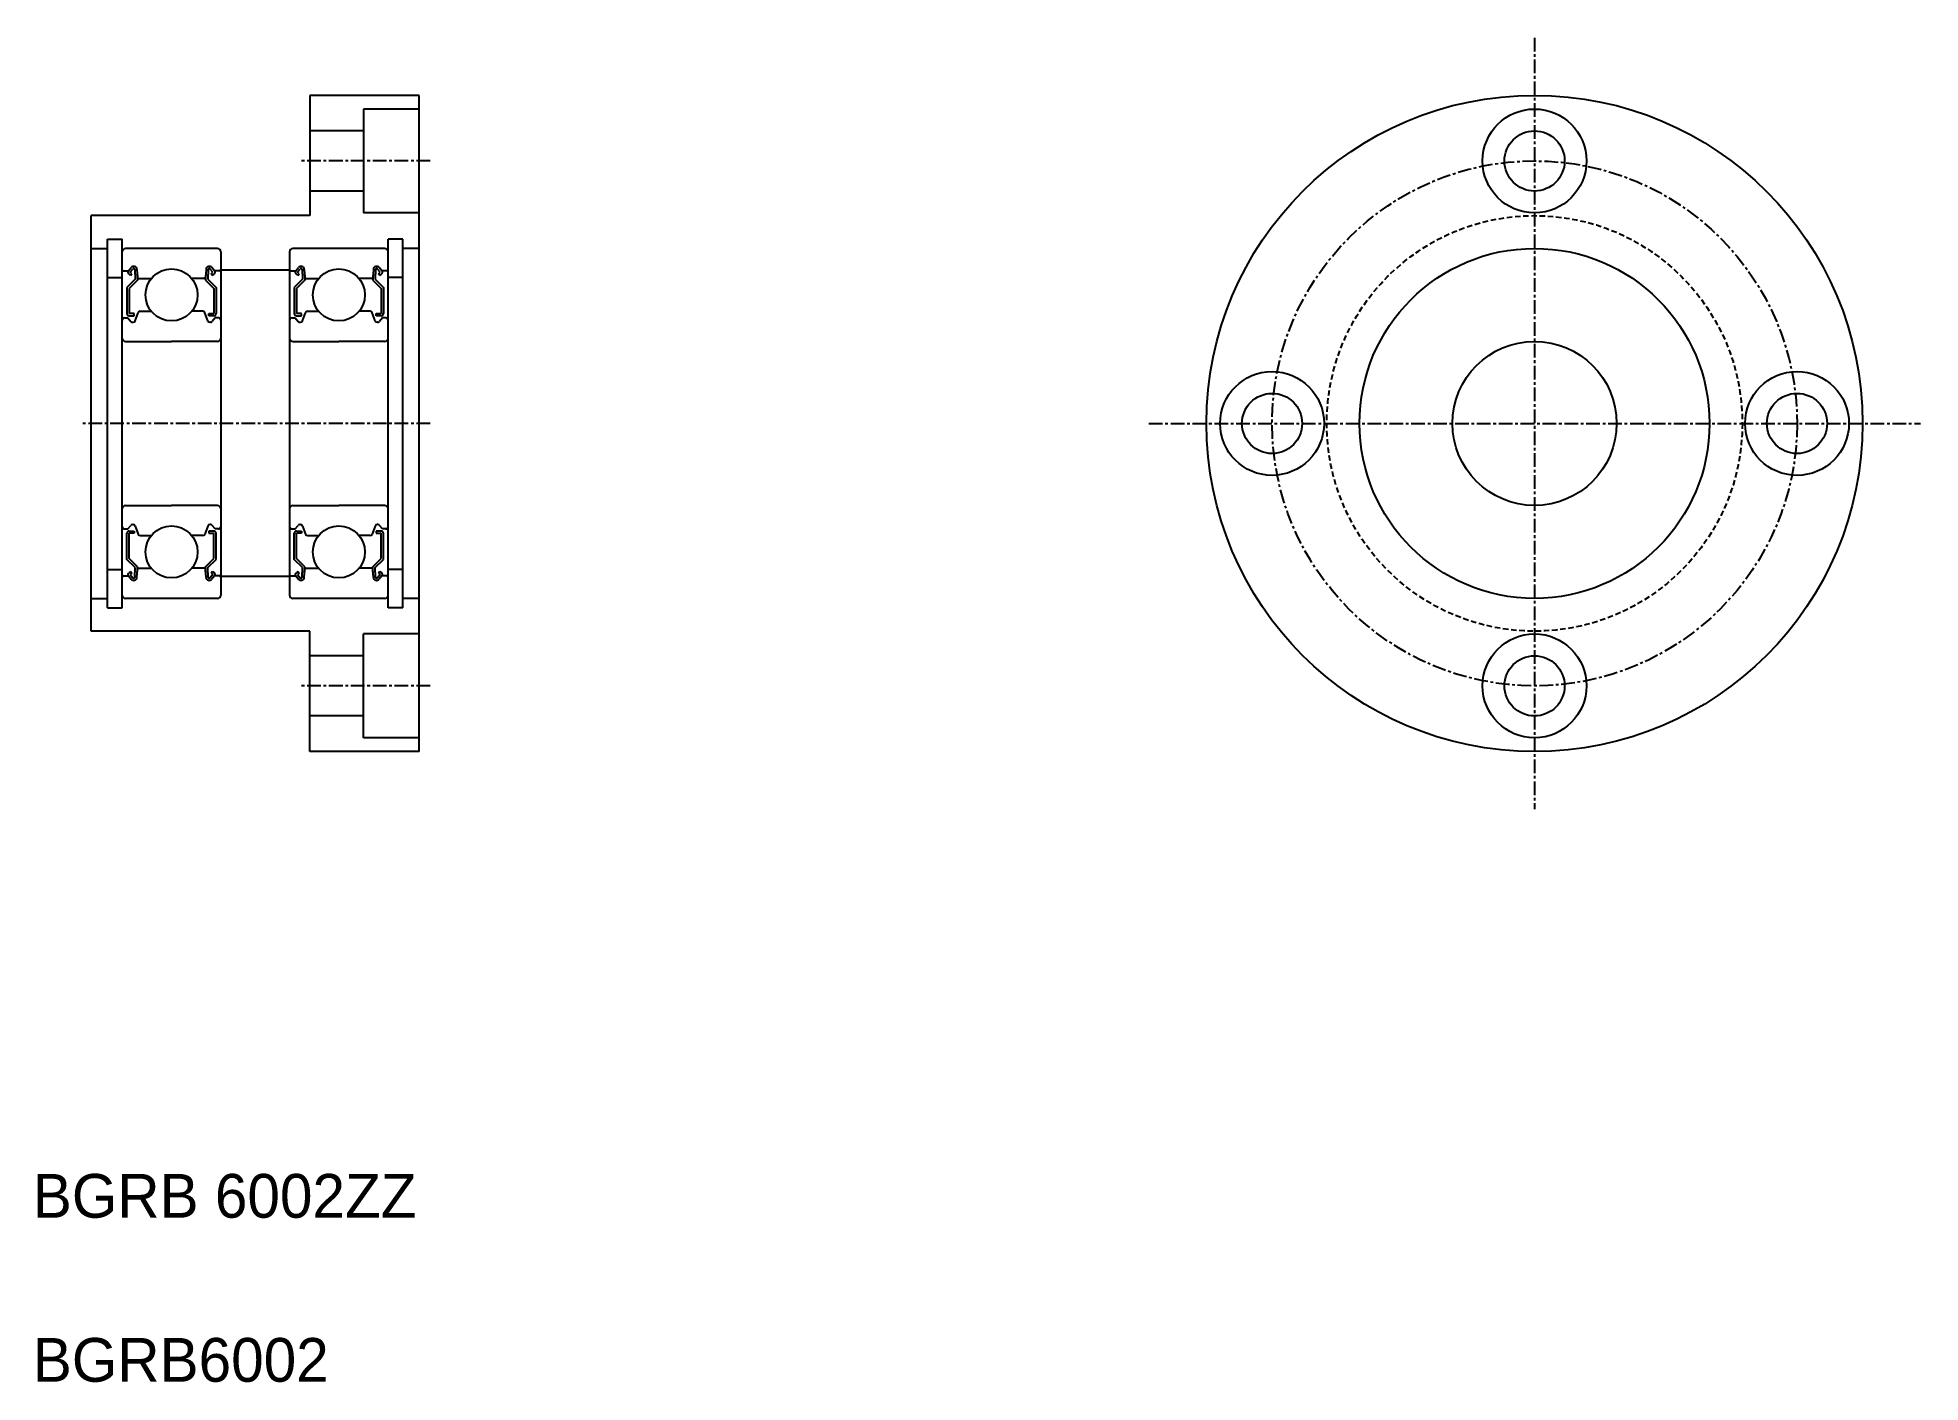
# Model space of a CAD drawing. Extents: x 147 to 319, y 75 to 198.
import ezdxf

# ---------------------------------------------------------------- set-up
doc = ezdxf.new("R2010")
doc.units = 0
doc.linetypes.add('CENTER', pattern=[2, 1.25, -0.25, 0.25, -0.25])
doc.linetypes.add('DASHED', pattern=[0.75, 0.5, -0.25])
doc.layers.get('0').update_dxf_attribs({"linetype": 'CONTINUOUS'})
doc.layers.add('CENTER', color=1, linetype='CENTER')

msp = doc.modelspace()

# ---------------------------------------------------------------- linework, layer by layer
for p, q in [((171.98, 192.36), (171.98, 181.36)), ((181.98, 192.36), (171.98, 192.36)), ((176.88, 191.11), (176.88, 181.61)), ((181.98, 191.11), (176.88, 191.11)), ((176.98, 192.36), (176.98, 192.36)), ((179.48, 192.36), (179.48, 192.36)), ((181.98, 132.36), (181.98, 192.36)), ((176.88, 189.11), (171.98, 189.11)), ((176.88, 183.61), (171.98, 183.61)), ((151.98, 143.36), (151.98, 181.36)), ((171.98, 181.36), (151.98, 181.36)), ((181.98, 181.61), (176.88, 181.61)), ((153.48, 145.51), (153.48, 179.21)), ((153.48, 179.21), (154.83, 179.21)), ((154.83, 145.51), (154.83, 179.21)), ((179.13, 145.51), (179.13, 179.21)), ((180.48, 179.21), (179.13, 179.21)), ((180.48, 145.51), (180.48, 179.21)), ((151.98, 178.36), (153.48, 178.36)), ((159.33, 178.36), (155.13, 178.36)), ((163.53, 178.36), (159.33, 178.36)), ((163.83, 178.06), (163.83, 146.66)), ((170.13, 178.06), (170.13, 146.66)), ((174.63, 178.36), (170.43, 178.36)), ((178.83, 178.36), (174.63, 178.36)), ((181.98, 178.36), (180.48, 178.36)), ((153.48, 175.71), (154.83, 175.71)), ((154.93, 176.31), (155.39, 176.31)), ((155.39, 176.31), (155.64, 176.61)), ((155.57, 175.9), (155.42, 176.03)), ((155.54, 176.18), (155.79, 176.48)), ((155.7, 176.05), (155.54, 176.18)), ((155.57, 175.9), (155.7, 176.05)), ((155.97, 176.42), (156.01, 175.54)), ((156.17, 176.44), (156.23, 175.7)), ((156.21, 175.93), (156.21, 175.46)), ((156.33, 175.61), (157.48, 175.61)), ((162.33, 175.61), (161.18, 175.61)), ((162.49, 176.44), (162.43, 175.7)), ((162.45, 175.93), (162.45, 175.46)), ((162.69, 176.42), (162.65, 175.54)), ((163.12, 176.18), (162.87, 176.48)), ((162.96, 176.05), (163.12, 176.18)), ((163.09, 175.9), (162.96, 176.05)), ((163.27, 176.31), (163.02, 176.61)), ((163.09, 175.9), (163.25, 176.03)), ((163.73, 176.31), (163.27, 176.31)), ((170.13, 176.36), (163.83, 176.36)), ((170.13, 176.36), (168.13, 176.36)), ((170.23, 176.31), (170.69, 176.31)), ((170.69, 176.31), (170.94, 176.61)), ((170.87, 175.9), (170.72, 176.03)), ((170.84, 176.18), (171.09, 176.48)), ((171, 176.05), (170.84, 176.18)), ((170.87, 175.9), (171, 176.05)), ((171.27, 176.42), (171.31, 175.54)), ((171.47, 176.44), (171.53, 175.7)), ((171.51, 175.93), (171.51, 175.46)), ((171.63, 175.61), (172.78, 175.61)), ((177.63, 175.61), (176.48, 175.61)), ((177.79, 176.44), (177.73, 175.7)), ((177.75, 175.93), (177.75, 175.46)), ((177.99, 176.42), (177.95, 175.54)), ((178.42, 176.18), (178.17, 176.48)), ((178.26, 176.05), (178.42, 176.18)), ((178.39, 175.9), (178.26, 176.05)), ((178.57, 176.31), (178.32, 176.61)), ((178.39, 175.9), (178.55, 176.03)), ((179.03, 176.31), (178.57, 176.31)), ((180.48, 175.71), (179.13, 175.71)), ((156.01, 175.54), (155.26, 174.79)), ((155.26, 174.79), (155.26, 172.41)), ((156.21, 175.46), (155.46, 174.71)), ((155.46, 174.71), (155.46, 172.41)), ((162.45, 175.46), (163.2, 174.71)), ((162.65, 175.54), (163.4, 174.79)), ((163.2, 174.71), (163.2, 172.41)), ((163.4, 174.79), (163.4, 172.41)), ((171.31, 175.54), (170.56, 174.79)), ((170.56, 174.79), (170.56, 172.41)), ((171.51, 175.46), (170.76, 174.71)), ((170.76, 174.71), (170.76, 172.41)), ((177.75, 175.46), (178.5, 174.71)), ((177.95, 175.54), (178.7, 174.79)), ((178.5, 174.71), (178.5, 172.41)), ((178.7, 174.79), (178.7, 172.41)), ((155.91, 172.41), (155.46, 172.41)), ((155.46, 172.21), (155.91, 172.21)), ((155.91, 172.21), (155.91, 172.41)), ((156.01, 171.74), (156.28, 172.48)), ((156.47, 172.61), (157.48, 172.61)), ((162.19, 172.61), (161.18, 172.61)), ((162.65, 171.74), (162.38, 172.48)), ((162.75, 172.41), (163.2, 172.41)), ((162.75, 172.21), (162.75, 172.41)), ((163.2, 172.21), (162.75, 172.21)), ((171.21, 172.41), (170.76, 172.41)), ((170.76, 172.21), (171.21, 172.21)), ((171.21, 172.21), (171.21, 172.41)), ((171.31, 171.74), (171.58, 172.48)), ((171.77, 172.61), (172.78, 172.61)), ((177.49, 172.61), (176.48, 172.61)), ((177.95, 171.74), (177.68, 172.48)), ((178.05, 172.41), (178.5, 172.41)), ((178.05, 172.21), (178.05, 172.41)), ((178.5, 172.21), (178.05, 172.21)), ((155.03, 172.01), (155.33, 172.01)), ((155.33, 172.01), (155.61, 171.68)), ((155.76, 171.61), (155.82, 171.61)), ((162.9, 171.61), (162.84, 171.61)), ((163.33, 172.01), (163.05, 171.68)), ((163.63, 172.01), (163.33, 172.01)), ((170.33, 172.01), (170.63, 172.01)), ((170.63, 172.01), (170.91, 171.68)), ((171.06, 171.61), (171.12, 171.61)), ((178.2, 171.61), (178.14, 171.61)), ((178.63, 172.01), (178.35, 171.68)), ((178.93, 172.01), (178.63, 172.01)), ((155.13, 169.86), (159.33, 169.86)), ((163.53, 169.86), (159.33, 169.86)), ((170.43, 169.86), (174.63, 169.86)), ((178.83, 169.86), (174.63, 169.86)), ((155.13, 154.86), (159.33, 154.86)), ((156.41, 154.86), (156.41, 154.86)), ((157.38, 154.86), (157.38, 154.86)), ((163.53, 154.86), (159.33, 154.86)), ((170.43, 154.86), (174.63, 154.86)), ((171.71, 154.86), (171.71, 154.86)), ((172.68, 154.86), (172.68, 154.86)), ((178.83, 154.86), (174.63, 154.86)), ((155.03, 152.71), (155.33, 152.71)), ((155.26, 149.93), (155.26, 152.31)), ((155.33, 152.71), (155.61, 153.04)), ((155.46, 152.51), (155.91, 152.51)), ((155.46, 150.01), (155.46, 152.31)), ((155.91, 152.31), (155.46, 152.31)), ((155.76, 153.11), (155.82, 153.11)), ((155.91, 152.51), (155.91, 152.31)), ((156.01, 152.98), (156.28, 152.24)), ((156.47, 152.11), (157.48, 152.11)), ((162.19, 152.11), (161.18, 152.11)), ((162.65, 152.98), (162.38, 152.24)), ((162.75, 152.51), (162.75, 152.31)), ((163.2, 152.51), (162.75, 152.51)), ((162.75, 152.31), (163.2, 152.31)), ((162.9, 153.11), (162.84, 153.11)), ((163.33, 152.71), (163.05, 153.04)), ((163.2, 150.01), (163.2, 152.31)), ((163.63, 152.71), (163.33, 152.71)), ((163.4, 149.93), (163.4, 152.31)), ((170.33, 152.71), (170.63, 152.71)), ((170.56, 149.93), (170.56, 152.31)), ((170.63, 152.71), (170.91, 153.04)), ((170.76, 152.51), (171.21, 152.51)), ((170.76, 150.01), (170.76, 152.31)), ((171.21, 152.31), (170.76, 152.31)), ((171.06, 153.11), (171.12, 153.11)), ((171.21, 152.51), (171.21, 152.31)), ((171.31, 152.98), (171.58, 152.24)), ((171.77, 152.11), (172.78, 152.11)), ((177.49, 152.11), (176.48, 152.11)), ((177.95, 152.98), (177.68, 152.24)), ((178.05, 152.51), (178.05, 152.31)), ((178.5, 152.51), (178.05, 152.51)), ((178.05, 152.31), (178.5, 152.31)), ((178.2, 153.11), (178.14, 153.11)), ((178.63, 152.71), (178.35, 153.04)), ((178.5, 150.01), (178.5, 152.31)), ((178.93, 152.71), (178.63, 152.71)), ((178.7, 149.93), (178.7, 152.31)), ((156.01, 149.18), (155.26, 149.93)), ((156.21, 149.26), (155.46, 150.01)), ((162.45, 149.26), (163.2, 150.01)), ((162.65, 149.18), (163.4, 149.93)), ((171.31, 149.18), (170.56, 149.93)), ((171.51, 149.26), (170.76, 150.01)), ((177.75, 149.26), (178.5, 150.01)), ((177.95, 149.18), (178.7, 149.93)), ((153.48, 149.01), (154.83, 149.01)), ((154.93, 148.41), (155.39, 148.41)), ((155.39, 148.41), (155.64, 148.11)), ((155.57, 148.82), (155.42, 148.69)), ((155.7, 148.67), (155.54, 148.54)), ((155.54, 148.54), (155.79, 148.24)), ((155.57, 148.82), (155.7, 148.67)), ((155.97, 148.3), (156.01, 149.18)), ((156.17, 148.28), (156.23, 149.02)), ((156.21, 148.79), (156.21, 149.26)), ((156.33, 149.11), (157.48, 149.11)), ((162.33, 149.11), (161.18, 149.11)), ((162.49, 148.28), (162.43, 149.02)), ((162.45, 148.79), (162.45, 149.26)), ((162.69, 148.3), (162.65, 149.18)), ((163.12, 148.54), (162.87, 148.24)), ((163.09, 148.82), (162.96, 148.67)), ((162.96, 148.67), (163.12, 148.54)), ((163.27, 148.41), (163.02, 148.11)), ((163.09, 148.82), (163.25, 148.69)), ((163.73, 148.41), (163.27, 148.41)), ((170.13, 148.36), (163.83, 148.36)), ((170.13, 148.36), (168.13, 148.36)), ((170.23, 148.41), (170.69, 148.41)), ((170.69, 148.41), (170.94, 148.11)), ((170.87, 148.82), (170.72, 148.69)), ((171, 148.67), (170.84, 148.54)), ((170.84, 148.54), (171.09, 148.24)), ((170.87, 148.82), (171, 148.67)), ((171.27, 148.3), (171.31, 149.18)), ((171.47, 148.28), (171.53, 149.02)), ((171.51, 148.79), (171.51, 149.26)), ((171.63, 149.11), (172.78, 149.11)), ((177.63, 149.11), (176.48, 149.11)), ((177.79, 148.28), (177.73, 149.02)), ((177.75, 148.79), (177.75, 149.26)), ((177.99, 148.3), (177.95, 149.18)), ((178.42, 148.54), (178.17, 148.24)), ((178.39, 148.82), (178.26, 148.67)), ((178.26, 148.67), (178.42, 148.54)), ((178.57, 148.41), (178.32, 148.11)), ((178.39, 148.82), (178.55, 148.69)), ((179.03, 148.41), (178.57, 148.41)), ((180.48, 149.01), (179.13, 149.01)), ((151.98, 146.36), (153.48, 146.36)), ((163.53, 146.36), (155.13, 146.36)), ((163.53, 146.36), (159.33, 146.36)), ((178.83, 146.36), (170.43, 146.36)), ((178.83, 146.36), (174.63, 146.36)), ((181.98, 146.36), (180.48, 146.36)), ((153.48, 145.51), (154.83, 145.51)), ((180.48, 145.51), (179.13, 145.51)), ((171.98, 143.36), (151.98, 143.36)), ((171.98, 132.36), (171.98, 143.36)), ((176.88, 133.61), (176.88, 143.11)), ((181.98, 143.11), (176.88, 143.11)), ((176.88, 141.11), (171.98, 141.11)), ((176.88, 135.61), (171.98, 135.61)), ((181.98, 133.61), (176.88, 133.61)), ((181.98, 132.36), (171.98, 132.36))]:
    msp.add_line(p, q)
for centre, radius in [((283.96, 162.36), 30), ((283.96, 186.36), 4.75), ((283.96, 186.36), 2.75), ((283.96, 162.36), 16), ((159.33, 174.11), 2.38), ((174.63, 174.11), 2.38), ((283.96, 162.36), 7.5), ((259.96, 162.36), 4.75), ((307.96, 162.36), 4.75), ((259.96, 162.36), 2.75), ((307.96, 162.36), 2.75), ((159.33, 150.61), 2.38), ((174.63, 150.61), 2.38), ((283.96, 138.36), 4.75), ((283.96, 138.36), 2.75)]:
    msp.add_circle(centre, radius)
at = {"color": 3, "linetype": 'DASHED'}
msp.add_circle((283.96, 162.36), 19, dxfattribs=at)
for centre, radius, start, end in [((155.13, 178.06), 0.3, 90, 180), ((163.53, 178.06), 0.3, 0, 90), ((170.43, 178.06), 0.3, 90, 180), ((178.83, 178.06), 0.3, 0, 90), ((154.93, 176.41), 0.1, 180, 270), ((155.54, 176.18), 0.2, 140.0002, 230.0848), ((155.87, 176.42), 0.3, 4.9968, 140.0002), ((155.87, 176.42), 0.1, 2.8198, 140.0033), ((156.33, 175.71), 0.1, 184.9968, 269.9995), ((162.33, 175.71), 0.1, 270.0005, 355.0032), ((162.79, 176.42), 0.3, 39.9998, 175.0032), ((162.79, 176.42), 0.1, 39.9967, 177.1802), ((163.12, 176.18), 0.2, 309.9152, 39.9998), ((163.73, 176.41), 0.1, 270, 0), ((170.23, 176.41), 0.1, 180, 270), ((170.84, 176.18), 0.2, 140.0002, 230.0848), ((171.17, 176.42), 0.3, 4.9968, 140.0002), ((171.17, 176.42), 0.1, 2.8198, 140.0033), ((171.63, 175.71), 0.1, 184.9968, 269.9995), ((177.63, 175.71), 0.1, 270.0005, 355.0032), ((178.09, 176.42), 0.3, 39.9998, 175.0032), ((178.09, 176.42), 0.1, 39.9967, 177.1802), ((178.42, 176.18), 0.2, 309.9152, 39.9998), ((179.03, 176.41), 0.1, 270, 0), ((155.46, 172.41), 0.2, 180, 270), ((156.47, 172.41), 0.2, 90, 159.9919), ((162.19, 172.41), 0.2, 20.0081, 90), ((163.2, 172.41), 0.2, 270, 0), ((170.76, 172.41), 0.2, 180, 270), ((171.77, 172.41), 0.2, 90, 159.9919), ((177.49, 172.41), 0.2, 20.0081, 90), ((178.5, 172.41), 0.2, 270, 0), ((155.03, 171.81), 0.2, 90, 180), ((155.76, 171.81), 0.2, 219.9962, 270), ((155.82, 171.81), 0.2, 270, 339.9919), ((162.84, 171.81), 0.2, 200.0081, 270), ((162.9, 171.81), 0.2, 270, 320.0038), ((163.63, 171.81), 0.2, 0, 90), ((170.33, 171.81), 0.2, 90, 180), ((171.06, 171.81), 0.2, 219.9962, 270), ((171.12, 171.81), 0.2, 270, 339.9919), ((178.14, 171.81), 0.2, 200.0081, 270), ((178.2, 171.81), 0.2, 270, 320.0038), ((178.93, 171.81), 0.2, 0, 90), ((155.13, 170.16), 0.3, 180, 270), ((163.53, 170.16), 0.3, 270, 0), ((170.43, 170.16), 0.3, 180, 270), ((178.83, 170.16), 0.3, 270, 0), ((155.13, 154.56), 0.3, 90, 180), ((163.53, 154.56), 0.3, 0, 90), ((170.43, 154.56), 0.3, 90, 180), ((178.83, 154.56), 0.3, 0, 90), ((155.03, 152.91), 0.2, 180, 270), ((155.46, 152.31), 0.2, 90, 180), ((155.76, 152.91), 0.2, 90, 140.0038), ((155.82, 152.91), 0.2, 20.0081, 90), ((156.47, 152.31), 0.2, 200.0081, 270), ((162.19, 152.31), 0.2, 270, 339.9919), ((162.84, 152.91), 0.2, 90, 159.9919), ((162.9, 152.91), 0.2, 39.9962, 90), ((163.2, 152.31), 0.2, 0, 90), ((163.63, 152.91), 0.2, 270, 0), ((170.33, 152.91), 0.2, 180, 270), ((170.76, 152.31), 0.2, 90, 180), ((171.06, 152.91), 0.2, 90, 140.0038), ((171.12, 152.91), 0.2, 20.0081, 90), ((171.77, 152.31), 0.2, 200.0081, 270), ((177.49, 152.31), 0.2, 270, 339.9919), ((178.14, 152.91), 0.2, 90, 159.9919), ((178.2, 152.91), 0.2, 39.9962, 90), ((178.5, 152.31), 0.2, 0, 90), ((178.93, 152.91), 0.2, 270, 0), ((154.93, 148.31), 0.1, 90, 180), ((155.54, 148.54), 0.2, 129.9152, 219.9998), ((155.87, 148.31), 0.3, 219.9998, 355.0032), ((155.87, 148.31), 0.1, 219.9967, 357.1802), ((156.33, 149.01), 0.1, 90.0005, 175.0032), ((162.33, 149.01), 0.1, 4.9968, 89.9995), ((162.79, 148.31), 0.3, 184.9968, 320.0002), ((162.79, 148.31), 0.1, 182.8198, 320.0033), ((163.12, 148.54), 0.2, 320.0002, 50.0848), ((163.73, 148.31), 0.1, 0, 90), ((170.23, 148.31), 0.1, 90, 180), ((170.84, 148.54), 0.2, 129.9152, 219.9998), ((171.17, 148.31), 0.3, 219.9998, 355.0032), ((171.17, 148.31), 0.1, 219.9967, 357.1802), ((171.63, 149.01), 0.1, 90.0005, 175.0032), ((177.63, 149.01), 0.1, 4.9968, 89.9995), ((178.09, 148.31), 0.3, 184.9968, 320.0002), ((178.09, 148.31), 0.1, 182.8198, 320.0033), ((178.42, 148.54), 0.2, 320.0002, 50.0848), ((179.03, 148.31), 0.1, 0, 90), ((155.13, 146.66), 0.3, 180, 270), ((163.53, 146.66), 0.3, 270, 0), ((170.43, 146.66), 0.3, 180, 270), ((178.83, 146.66), 0.3, 270, 0)]:
    msp.add_arc(centre, radius, start, end)
at = {"layer": 'CENTER', "color": 1, "linetype": 'CENTER'}
for p, q in [((283.96, 197.63), (283.96, 127.09)), ((182.98, 186.36), (170.98, 186.36)), ((182.98, 162.36), (150.98, 162.36)), ((248.69, 162.36), (319.24, 162.36)), ((182.98, 138.36), (170.98, 138.36))]:
    msp.add_line(p, q, dxfattribs=at)
msp.add_circle((283.96, 162.36), 24, dxfattribs=at)

# ---------------------------------------------------------------- texts
for s, p in [('BGRB 6002ZZ', (146.65, 89.73)), ('BGRB6002', (146.65, 74.73))]:
    msp.add_text(s, height=4).set_placement(p)

doc.saveas('drawing.dxf')
